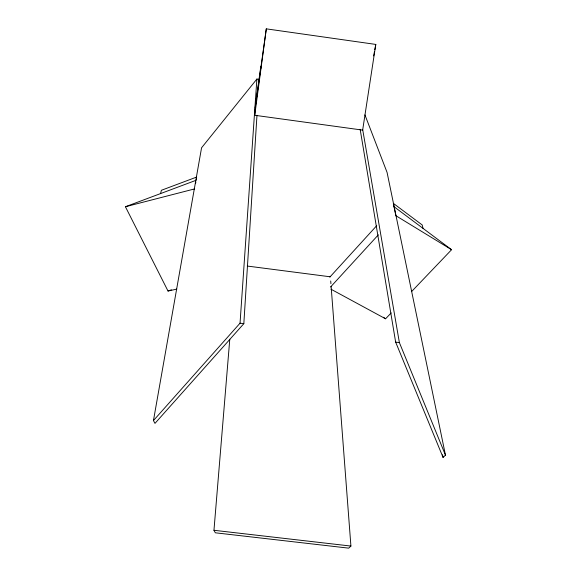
<?xml version="1.0" encoding="UTF-8"?>
<svg xmlns="http://www.w3.org/2000/svg" width="577" height="577" viewBox="0 0 577 577"><rect width="100%" height="100%" fill="white"/><g stroke="black" fill="none" stroke-linecap="round" stroke-linejoin="round"><path stroke-width="0.87" d="M260.689 68.887L260.847 66.254L255.452 104.79L254.738 115.277L362.652 130.113L375.793 44.422L266.3 28.85L255.258 107.632M259.131 81.169L259.239 79.374L256.888 79.049L201.561 147.799L153.453 420.575L154.975 423.381L243.826 323.675L256.974 115.299M153.453 420.575L240.039 323.192L256.888 79.049M331.126 286.372L350.917 546.066L348.717 548.15L215.329 532.795L213.959 530.285L229.783 339.233M254.738 115.277L266.3 28.85M195.545 183.717L195.848 181.986M196.44 178.646L196.151 180.255L125.425 206.739L168.008 291.032L176.814 289.113M373.651 55.919L374.473 51.497M374.805 49.723L375.793 44.422M160.579 193.576L161.365 190.295L196.721 177.038M329.842 277.097L376.694 225.701M330.563 287L378.339 234.853M330.938 289.178L385.573 318.792L391.177 312.929M411.726 291.421L451.575 249.711L394.012 206.696M360.156 129.306L395.649 342.111L443.057 457.431L445.466 455.138L387.073 172.429L364.938 114.902M168.008 291.032L171.398 289.82M125.425 206.739L194.637 188.903M213.959 530.285L350.917 546.066M395.649 342.111L399.378 342.587L445.466 455.138M240.039 323.192L243.826 323.675M247.252 266.047L330.131 276.78M451.575 249.711L395.872 215.704L393.319 203.349L422.198 224.951L423.064 228.405M383.38 317.242L385.573 318.792M442.523 454.784L443.057 457.431M362.702 129.652L399.378 342.587M330.715 280.985L330.917 283.675"/></g></svg>
